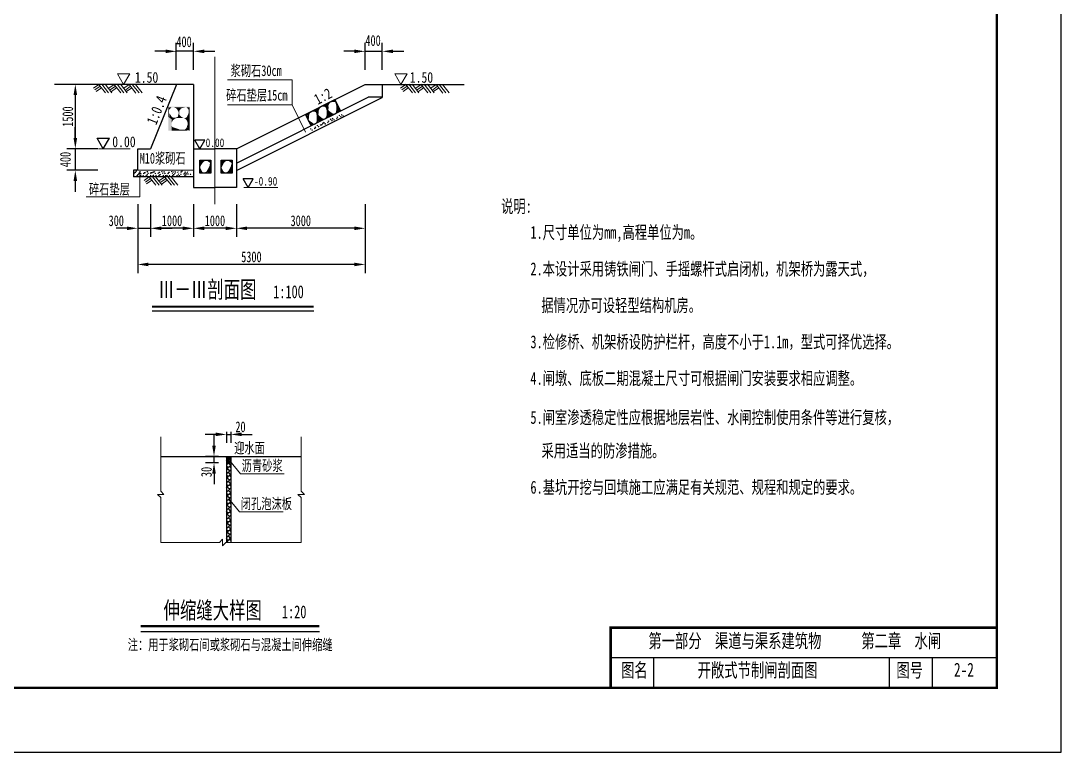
# Model space of a CAD drawing. Header units: millimetres. Extents: x 88 to 508, y 77 to 374.
# Drawn here: x 265.6 to 508.1, y 76.8 to 247.3 of the extents above; entities that cross this region are included whole.
import ezdxf
from ezdxf.enums import TextEntityAlignment as Align
from ezdxf.lldxf.tags import DXFTag

# ---------------------------------------------------------------- set-up
doc = ezdxf.new("R2010")
doc.units = ezdxf.units.MM
doc.header["$LTSCALE"] = 35
doc.header["$PDMODE"] = 2
doc.header["$PDSIZE"] = 5
for name, color, linetype in [('SG001轮廓', 2, 'Continuous'), ('SG002辅助', 7, 'Continuous'), ('SG003地层', 6, 'Continuous'), ('SG004标注', 9, 'Continuous'), ('SG005文字', 4, 'Continuous'), ('SG006填充', 4, 'Continuous')]:
    doc.layers.add(name, color=color, linetype=linetype)
doc.styles.add('GB', font='SIMFANG.TTF', dxfattribs={"width": 0.7})
doc.styles.add('HT', font='SIMFANG.TTF')
doc.styles.add('HZ', font='SIMFANG.TTF', dxfattribs={"width": 0.7})
doc.styles.add('LIU1', font='SIMFANG.TTF', dxfattribs={"width": 0.7})
doc.styles.get("Standard").update_dxf_attribs({"font": 'SIMFANG.TTF'})
doc.styles.add('文字', font='SIMFANG.TTF', dxfattribs={"width": 0.8, "height": 2})
tags = doc.linetypes.add('ACAD_ISO04W100', pattern=[30.5, 24, -3, 0.5, -3]).pattern_tags.tags
tags[10:11] = [DXFTag(74, 4), DXFTag(75, 0), DXFTag(340, '0'), DXFTag(46, 1.0), DXFTag(50, 0.0), DXFTag(44, 0.0), DXFTag(45, 0.0)]
tags[8:9] = [DXFTag(74, 4), DXFTag(75, 0), DXFTag(340, '0'), DXFTag(46, 1.0), DXFTag(50, 0.0), DXFTag(44, 0.0), DXFTag(45, 0.0)]
tags[6:7] = [DXFTag(74, 4), DXFTag(75, 0), DXFTag(340, '0'), DXFTag(46, 1.0), DXFTag(50, 0.0), DXFTag(44, 0.0), DXFTag(45, 0.0)]
tags[4:5] = [DXFTag(74, 4), DXFTag(75, 0), DXFTag(340, '0'), DXFTag(46, 1.0), DXFTag(50, 0.0), DXFTag(44, 0.0), DXFTag(45, 0.0)]
doc.dimstyles.new('200', dxfattribs={"dimscale": 0, "dimtxt": 3, "dimasz": 2, "dimexe": 2, "dimexo": 0, "dimgap": 1, "dimtad": 1, "dimdec": 0, "dimlfac": 200, "dimdsep": 46, "dimtxsty": 'GB', "dimblk1": 'ARCHTICK', "dimblk2": 'ARCHTICK', "dimsah": 1, "dimcen": 2.5, "dimdle": 1.5, "dimclrd": 3, "dimclre": 3, "dimclrt": 7, "dimadec": 0, "dimazin": 0, "dimtfac": 1, "dimtdec": 4, "dimtmove": 1, "dimatfit": 3, "dimldrblk": 'ARCHTICK', "dimfxl": 1, "dimtolj": 1, "dimtzin": 0, "dimarcsym": 0})

# ---------------------------------------------------------------- blocks, each defined once
blk = doc.blocks.new('*D31')
at = {"layer": 'Defpoints', "color": 0, "transparency": 16777216}
for p in [(315.89, 204.57), (345.89, 204.57), (315.89, 198.93)]:
    blk.add_point(p, dxfattribs=at)
at = {"layer": 'SG002辅助', "color": 9, "lineweight": -2, "transparency": 16777216}
for p, q in [((315.89, 204.57), (315.89, 196.93)), ((345.89, 204.57), (345.89, 196.93)), ((343.39, 198.93), (318.39, 198.93))]:
    blk.add_line(p, q, dxfattribs=at)
at = {"layer": 'SG002辅助', "color": 9, "transparency": 16777216}
for points in [[(318.39, 199.34), (318.39, 198.51), (315.89, 198.93)], [(343.39, 199.34), (343.39, 198.51), (345.89, 198.93)]]:
    blk.add_solid(points, dxfattribs=at)
at = {"layer": 'SG002辅助', "color": 3, "lineweight": 13, "transparency": 16777216, "insert": (330.89, 200.68), "char_height": 2.5, "attachment_point": 5, "style": 'GB'}
blk.add_mtext('\\A1;3000', dxfattribs=at)
blk = doc.blocks.new('_ARCHTICK')
at = {"color": 0, "linetype": 'ByBlock', "const_width": 0.15}
blk.add_lwpolyline([(-0.5, -0.5), (0.5, 0.5)], dxfattribs=at)
blk = doc.blocks.new('*D32')
at = {"layer": 'Defpoints', "color": 0, "transparency": 16777216}
for p in [(292.89, 204.57), (345.89, 204.57), (292.89, 190.51)]:
    blk.add_point(p, dxfattribs=at)
at = {"layer": 'SG002辅助', "color": 9, "lineweight": -2, "transparency": 16777216}
for p, q in [((292.89, 204.57), (292.89, 188.51)), ((345.89, 204.57), (345.89, 188.51)), ((343.39, 190.51), (295.39, 190.51))]:
    blk.add_line(p, q, dxfattribs=at)
at = {"layer": 'SG002辅助', "color": 9, "transparency": 16777216}
for points in [[(295.39, 190.92), (295.39, 190.09), (292.89, 190.51)], [(343.39, 190.92), (343.39, 190.09), (345.89, 190.51)]]:
    blk.add_solid(points, dxfattribs=at)
at = {"layer": 'SG002辅助', "color": 3, "lineweight": 13, "transparency": 16777216, "insert": (319.39, 192.26), "char_height": 2.5, "attachment_point": 5, "style": 'GB'}
blk.add_mtext('\\A1;5300', dxfattribs=at)
blk = doc.blocks.new('*D33')
at = {"layer": 'Defpoints', "color": 0, "transparency": 16777216}
for p in [(305.89, 204.57), (315.89, 204.57), (305.89, 198.93)]:
    blk.add_point(p, dxfattribs=at)
at = {"layer": 'SG002辅助', "color": 9, "lineweight": -2, "transparency": 16777216}
for p, q in [((305.89, 204.57), (305.89, 196.93)), ((315.89, 204.57), (315.89, 196.93)), ((313.39, 198.93), (308.39, 198.93))]:
    blk.add_line(p, q, dxfattribs=at)
at = {"layer": 'SG002辅助', "color": 9, "transparency": 16777216}
for points in [[(308.39, 199.34), (308.39, 198.51), (305.89, 198.93)], [(313.39, 199.34), (313.39, 198.51), (315.89, 198.93)]]:
    blk.add_solid(points, dxfattribs=at)
at = {"layer": 'SG002辅助', "color": 3, "lineweight": 13, "transparency": 16777216, "insert": (310.89, 200.68), "char_height": 2.5, "attachment_point": 5, "style": 'GB'}
blk.add_mtext('\\A1;1000', dxfattribs=at)
blk = doc.blocks.new('*D34')
at = {"layer": 'Defpoints', "color": 0, "transparency": 16777216}
for p in [(295.89, 204.57), (305.89, 204.57), (295.89, 198.93)]:
    blk.add_point(p, dxfattribs=at)
at = {"layer": 'SG002辅助', "color": 9, "lineweight": -2, "transparency": 16777216}
for p, q in [((295.89, 204.57), (295.89, 196.93)), ((305.89, 204.57), (305.89, 196.93)), ((303.39, 198.93), (298.39, 198.93))]:
    blk.add_line(p, q, dxfattribs=at)
at = {"layer": 'SG002辅助', "color": 9, "transparency": 16777216}
for points in [[(298.39, 199.34), (298.39, 198.51), (295.89, 198.93)], [(303.39, 199.34), (303.39, 198.51), (305.89, 198.93)]]:
    blk.add_solid(points, dxfattribs=at)
at = {"layer": 'SG002辅助', "color": 3, "lineweight": 13, "transparency": 16777216, "insert": (300.89, 200.68), "char_height": 2.5, "attachment_point": 5, "style": 'GB'}
blk.add_mtext('\\A1;1000', dxfattribs=at)
blk = doc.blocks.new('*D35')
at = {"layer": 'Defpoints', "color": 0, "transparency": 16777216}
for p in [(301.89, 240.17), (301.89, 235.85), (305.89, 235.85)]:
    blk.add_point(p, dxfattribs=at)
at = {"layer": 'SG002辅助', "color": 9, "lineweight": -2, "transparency": 16777216}
for p, q in [((299.39, 240.17), (296.89, 240.17)), ((301.89, 235.85), (301.89, 242.17)), ((305.89, 240.17), (301.89, 240.17)), ((305.89, 235.85), (305.89, 242.17)), ((308.39, 240.17), (310.89, 240.17))]:
    blk.add_line(p, q, dxfattribs=at)
at = {"layer": 'SG002辅助', "color": 9, "transparency": 16777216}
for points in [[(299.39, 240.58), (299.39, 239.75), (301.89, 240.17)], [(308.39, 240.58), (308.39, 239.75), (305.89, 240.17)]]:
    blk.add_solid(points, dxfattribs=at)
at = {"layer": 'SG002辅助', "color": 3, "lineweight": 13, "transparency": 16777216, "insert": (303.69, 242.38), "char_height": 2.5, "attachment_point": 5, "style": 'GB'}
blk.add_mtext('\\A1;400', dxfattribs=at)
blk = doc.blocks.new('*D36')
at = {"layer": 'Defpoints', "color": 0, "transparency": 16777216}
for p in [(283.59, 232.46), (278.35, 217.46), (283.59, 217.46)]:
    blk.add_point(p, dxfattribs=at)
at = {"layer": 'SG002辅助', "color": 9, "lineweight": -2, "transparency": 16777216}
for p, q in [((283.59, 232.46), (276.35, 232.46)), ((278.35, 229.96), (278.35, 219.96)), ((283.59, 217.46), (276.35, 217.46))]:
    blk.add_line(p, q, dxfattribs=at)
at = {"layer": 'SG002辅助', "color": 9, "transparency": 16777216}
for points in [[(277.94, 229.96), (278.77, 229.96), (278.35, 232.46)], [(277.94, 219.96), (278.77, 219.96), (278.35, 217.46)]]:
    blk.add_solid(points, dxfattribs=at)
at = {"layer": 'SG002辅助', "color": 3, "lineweight": 13, "transparency": 16777216, "insert": (276.6, 224.96), "char_height": 2.5, "attachment_point": 5, "rotation": 90, "style": 'GB'}
blk.add_mtext('\\A1;1500', dxfattribs=at)
blk = doc.blocks.new('*D37')
at = {"layer": 'Defpoints', "color": 0, "transparency": 16777216}
for p in [(283.59, 217.46), (278.35, 212.46), (283.59, 212.46)]:
    blk.add_point(p, dxfattribs=at)
at = {"layer": 'SG002辅助', "color": 9, "lineweight": -2, "transparency": 16777216}
for p, q in [((278.35, 219.96), (278.35, 222.46)), ((283.59, 217.46), (276.35, 217.46)), ((278.35, 217.46), (278.35, 212.46)), ((283.59, 212.46), (276.35, 212.46)), ((278.35, 209.96), (278.35, 207.46))]:
    blk.add_line(p, q, dxfattribs=at)
at = {"layer": 'SG002辅助', "color": 9, "transparency": 16777216}
for points in [[(277.94, 219.96), (278.77, 219.96), (278.35, 217.46)], [(277.94, 209.96), (278.77, 209.96), (278.35, 212.46)]]:
    blk.add_solid(points, dxfattribs=at)
at = {"layer": 'SG002辅助', "color": 3, "lineweight": 13, "transparency": 16777216, "insert": (276.04, 214.96), "char_height": 2.5, "attachment_point": 5, "rotation": 90, "style": 'GB'}
blk.add_mtext('\\A1;400', dxfattribs=at)
blk = doc.blocks.new('st')
at = {"color": 12}
for points in [[(-0.03, -1.78), (-0.03, -0.85), (-0.05, 0.01), (-0.03, 0.01)], [(-0.03, -1.78), (-0.03, -0.85), (-0.05, 0.01), (-0.03, 0.01)], [(-0.03, -1.78), (-0.03, -0.85), (-0.05, 0.01), (-0.03, 0.01)], [(-0.05, -2.82), (2.39, -2.85), (0, 0), (2.59, 0)], [(2.41, -2.86), (5.76, -1.81), (2.6, 0), (5.81, 0.01)], [(5.76, -1.81), (14.11, -1.88), (5.81, 0.01), (14.17, 0.01)], [(14.12, -1.89), (16.28, -0.9), (14.17, 0), (16.23, 0)], [(16.23, -0.89), (16.23, 0), (19.23, -0.89), (19.23, 0)], [(19.25, -0.91), (20.39, -1.7), (19.25, 0), (20.39, -0.01)], [(20.39, 0), (21.53, 0), (20.39, -1.71), (21.55, -2.84)], [(21.47, -20.04), (21.62, -0.01), (22.19, -19.99), (22.19, 0.01)], [(0.61, -4.72), (2.41, -2.84), (-0.06, -4.71), (-0.06, -2.82)], [(-0.06, -2.88), (-0.06, -2.88), (0, -4.7)], [(-0.05, -8.68), (0.61, -8.68), (-0.05, -4.72), (0.61, -4.72)], [(0.61, -8.68), (-0.05, -8.68), (3.17, -16), (-0.05, -16.8)], [(3.17, -16), (0.61, -8.68), (-0.05, -16.8), (-0.05, -8.68)], [(3.17, -16), (0.61, -8.68), (-0.05, -16.8), (-0.05, -8.68)], [(0, -4.7), (0, -4.7), (0.61, -4.7)], [(9.36, -2.75), (7.19, -1.83), (12.48, -2.63), (14.09, -1.88)], [(11.71, -3.71), (12.48, -2.63), (10.96, -4.02), (9.36, -2.75)], [(11.67, -5.7), (11.71, -3.71), (11.67, -5.7), (10.96, -4.02)], [(11.68, -9.68), (11.68, -5.79), (14.48, -9.72), (12.81, -7.88)], [(17.33, -10.39), (20.55, -8.01), (19.71, -11.64), (20.55, -8.05)], [(19.69, -11.67), (20.74, -12.63), (21.53, -4.13), (21.53, -14.73)], [(-0.05, -16.8), (-0.05, -19.99), (12.77, -16.8), (12.77, -19.99)], [(-0.05, -19.99), (12.77, -19.99), (7.4, -16.8), (12.77, -16.8)], [(0.05, -16.78), (3.14, -16.03), (0.05, -16.78), (3.17, -16.78)], [(3.17, -16.8), (4.42, -16.8), (3.17, -16)], [(9.45, -15.65), (7.4, -16.8), (12.77, -19.99), (12.77, -16.8)], [(9.45, -15.65), (7.4, -16.8), (12.77, -19.99), (12.77, -16.8)], [(9.45, -15.65), (7.4, -16.8), (12.77, -19.99), (12.77, -16.8)], [(11.78, -13.79), (10.97, -13.79), (11.78, -15.42), (9.45, -15.65)], [(10.34, -16.74), (9.55, -15.7), (12.81, -16.74), (11.76, -15.45)], [(10.97, -13.79), (11.78, -13.79), (11.66, -11.82), (12.59, -11.12)], [(11.64, -10.35), (11.64, -9.72), (17.03, -10.35), (14.48, -9.72)], [(11.66, -10.4), (11.66, -11.82), (15.44, -10.4), (12.59, -11.12)], [(12.84, -19.08), (12.84, -16.87), (16.43, -19.08)], [(12.84, -19.13), (21.47, -19.13), (19.31, -19.13), (20.86, -18.03)], [(12.84, -19.96), (21.58, -19.96), (12.84, -19.13), (21.47, -19.13)], [(17.24, -10.4), (17.24, -9.72), (14.44, -9.7), (14.46, -9.72)], [(17.24, -10.4), (17.24, -9.72), (14.44, -9.7), (14.46, -9.72)], [(18.18, -9.72), (17.24, -9.72), (17.26, -10.42), (17.24, -10.42)], [(17.31, -10.42), (17.6, -10.42), (19.69, -11.67), (19.34, -11.35)], [(19.31, -19.13), (20.86, -18.03), (21.47, -17.09), (21.58, -19.02)]]:
    blk.add_solid(points, dxfattribs=at)
blk = doc.blocks.new('*D43')
at = {"layer": 'Defpoints', "color": 0, "transparency": 16777216}
for p in [(292.89, 204.57), (295.89, 204.57), (295.89, 198.93)]:
    blk.add_point(p, dxfattribs=at)
at = {"layer": 'SG002辅助', "color": 9, "lineweight": -2, "transparency": 16777216}
for p, q in [((292.89, 204.57), (292.89, 196.93)), ((295.89, 204.57), (295.89, 196.93)), ((290.39, 198.93), (287.89, 198.93)), ((292.89, 198.93), (295.89, 198.93)), ((298.39, 198.93), (300.89, 198.93))]:
    blk.add_line(p, q, dxfattribs=at)
at = {"layer": 'SG002辅助', "color": 9, "transparency": 16777216}
for points in [[(290.39, 199.34), (290.39, 198.51), (292.89, 198.93)], [(298.39, 199.34), (298.39, 198.51), (295.89, 198.93)]]:
    blk.add_solid(points, dxfattribs=at)
at = {"layer": 'SG002辅助', "color": 3, "lineweight": 13, "transparency": 16777216, "insert": (287.89, 200.68), "char_height": 2.5, "attachment_point": 5, "style": 'GB'}
blk.add_mtext('\\A1;300', dxfattribs=at)
blk = doc.blocks.new('st1')
at = {"color": 12}
for points in [[(5, -20), (3.2, -18.3), (0.1, -12.2), (-0.1, -10.8), (0.8, -8.1), (1.9, -6.8), (3.5, -3.4), (6.1, -1.1), (8.2, -0.1), (11.2, -0.1), (13.5, -0.7), (16, -2.4), (16.9, -4.2), (15.5, -10.4), (13.2, -14.8), (10.9, -18.5), (8.7, -19.8), (7.6, -20)], [(0, -20), (0, 0), (17, 0), (17, -20)]]:
    blk.add_lwpolyline(points, close=True, dxfattribs=at)
for points in [[(0, -1), (6.2, -1), (0, 0), (8.3, 0)], [(0, 0), (8.3, 0), (11.3, 0), (13.4, 0)], [(11.3, 0), (13.4, 0), (11.3, 0), (13.4, -0.6)], [(13.6, 0), (16.4, 0), (14.3, -0.7)], [(16.9, -0.1), (16.9, -0.1), (13.7, 0)], [(13.7, 0), (13.7, 0), (14, -0.4)], [(1.8, -6.8), (3.5, -3.3), (-0.1, -6.8), (0, -3.2)], [(-0.1, -8.2), (-0.1, -8.2), (-0.1, -6.9), (1.7, -6.9)], [(-0.1, -6.9), (1.7, -6.9), (0.9, -8.1)], [(0, -10.5), (0.8, -8.2), (-0.1, -8.2)], [(3.5, -3.2), (6.1, -1.1), (0, -1.1)], [(0, -1.1), (0, -1.1), (0.1, -3.2)], [(3.5, -3.3), (0, -1.1), (0, -3.2)], [(3.2, -18.4), (0, -12), (0, -18.4)], [(0.1, -8.2), (0.1, -8.2), (0.3, -7.8), (0.7, -8.1)], [(0.9, -8.1), (0.9, -8.1), (0.1, -8.2)], [(0.3, -7.8), (0.7, -8.1), (0.7, -7.9), (0.6, -7.8)], [(15.5, -10.2), (10.9, -18.5), (17, -10.1), (17, -18.6)], [(13.4, -0.6), (13.7, -0.7), (13.4, -0.1), (13.7, -0.1)], [(13.4, -0.1), (13.7, -0.1), (13.7, -0.8), (16, -2.3)], [(13.7, -0.8), (16, -2.3), (16.9, -0.1)], [(14.3, -0.7), (14.3, -0.7), (15.1, -0.5), (16.8, -0.2)], [(15.1, -0.5), (16.8, -0.2), (16.2, -0.1)], [(16.9, -4.3), (15.6, -10.1), (16.9, -4.3), (16.9, -10.1)], [(16.1, -2.3), (17, -0.1), (16, -2.4), (17, -4.2)], [(0, -18.4), (3.3, -18.4), (0, -20), (5.1, -20)], [(7.9, -20), (17, -20), (8.5, -19.8), (17, -19.7)], [(8.7, -19.8), (17, -19.8), (8.6, -19.8), (16.9, -19.8)], [(10.9, -18.6), (16.9, -18.6), (8.7, -19.8), (17, -19.8)]]:
    blk.add_solid(points, dxfattribs=at)
blk = doc.blocks.new('*D57')
at = {"layer": 'Defpoints', "color": 0, "transparency": 16777216}
for p in [(349.89, 240.17), (345.89, 235.85), (349.89, 235.85)]:
    blk.add_point(p, dxfattribs=at)
at = {"layer": 'SG002辅助', "color": 9, "lineweight": -2, "transparency": 16777216}
for p, q in [((343.39, 240.17), (340.89, 240.17)), ((345.89, 235.85), (345.89, 242.17)), ((345.89, 240.17), (349.89, 240.17)), ((349.89, 235.85), (349.89, 242.17)), ((352.39, 240.17), (354.89, 240.17))]:
    blk.add_line(p, q, dxfattribs=at)
at = {"layer": 'SG002辅助', "color": 9, "transparency": 16777216}
for points in [[(343.39, 240.58), (343.39, 239.75), (345.89, 240.17)], [(352.39, 240.58), (352.39, 239.75), (349.89, 240.17)]]:
    blk.add_solid(points, dxfattribs=at)
at = {"layer": 'SG002辅助', "color": 3, "lineweight": 13, "transparency": 16777216, "insert": (347.74, 242.67), "char_height": 2.5, "attachment_point": 5, "style": 'GB'}
blk.add_mtext('\\A1;400', dxfattribs=at)
blk = doc.blocks.new('*D55')
at = {"layer": 'Defpoints', "color": 0, "transparency": 16777216}
for p in [(310.67, 145.78), (311.69, 145.78), (311.69, 144.28)]:
    blk.add_point(p, dxfattribs=at)
at = {"layer": 'SG002辅助', "color": 9, "lineweight": -2, "transparency": 16777216}
for p, q in [((310.67, 148.28), (310.67, 150.78)), ((311.69, 145.78), (308.67, 145.78)), ((310.67, 144.28), (310.67, 145.78)), ((311.69, 144.28), (308.67, 144.28)), ((310.67, 141.78), (310.67, 139.28))]:
    blk.add_line(p, q, dxfattribs=at)
at = {"layer": 'SG002辅助', "color": 9, "transparency": 16777216}
for points in [[(310.26, 148.28), (311.09, 148.28), (310.67, 145.78)], [(310.26, 141.78), (311.09, 141.78), (310.67, 144.28)]]:
    blk.add_solid(points, dxfattribs=at)
at = {"layer": 'SG002辅助', "color": 3, "lineweight": 13, "transparency": 16777216, "insert": (308.92, 142.15), "char_height": 2.5, "attachment_point": 5, "rotation": 90, "style": 'GB'}
blk.add_mtext('\\A1;30', dxfattribs=at)
blk = doc.blocks.new('*D56')
at = {"layer": 'Defpoints', "color": 0, "transparency": 16777216}
for p in [(313.59, 151.52), (314.59, 151.52), (314.59, 150.9)]:
    blk.add_point(p, dxfattribs=at)
at = {"layer": 'SG002辅助', "color": 9, "lineweight": -2, "transparency": 16777216}
for p, q in [((311.09, 150.9), (308.59, 150.9)), ((313.59, 151.52), (313.59, 148.9)), ((313.59, 150.9), (314.59, 150.9)), ((314.59, 151.52), (314.59, 148.9)), ((317.09, 150.9), (319.59, 150.9))]:
    blk.add_line(p, q, dxfattribs=at)
at = {"layer": 'SG002辅助', "color": 9, "transparency": 16777216}
for points in [[(311.09, 151.32), (311.09, 150.49), (313.59, 150.9)], [(317.09, 151.32), (317.09, 150.49), (314.59, 150.9)]]:
    blk.add_solid(points, dxfattribs=at)
at = {"layer": 'SG002辅助', "color": 3, "lineweight": 13, "transparency": 16777216, "insert": (316.84, 152.65), "char_height": 2.5, "attachment_point": 5, "style": 'GB'}
blk.add_mtext('\\A1;20', dxfattribs=at)

msp = doc.modelspace()

# ---------------------------------------------------------------- hatches: boundary and pattern name
at = {"layer": 'SG006填充', "ltscale": 8}
h = msp.add_hatch(dxfattribs=at)
h.set_pattern_fill('沥青混凝土', color=256, scale=0.5, angle=45, style=0)
h.set_pattern_definition([(45, (-56.89956, 1487.1552), (-0.35355339, 0.35355339), [0, -0.5]), (45, (-56.97027, 1486.9961), (-0.35355339, 0.35355339), [0, -0.5]), (45, (-56.7935, 1486.9784), (-0.35355339, 0.35355339), [0, -0.5]), (45, (-56.66975, 1486.89003), (-0.35355339, 0.35355339), [0, -0.5]), (45, (-56.7228, 1486.7663), (-0.35355339, 0.35355339), [0, -0.5]), (288.435, (-56.87579, 1486.9341), (-0.353553868, 0.35355292), [0.17689, -0.941145]), (45, (-57.1559, 1486.8812), (-0.35355339, 0.35355339), [0, -0.5]), (45, (-57.01447, 1486.84583), (-0.35355339, 0.35355339), [0, -0.5]), (45, (-56.81117, 1486.69557), (-0.35355339, 0.35355339), [0, -0.5]), (45, (-56.94376, 1486.6514), (-0.35355339, 0.35355339), [0, -0.5]), (315, (-57.26195, 1486.89886), (0.35355339, 0.35355339), [0.5, 0]), (45, (-56.9084, 1486.5453), (-0.35355339, 0.35355339), [0.5, 0]), (59.0362, (-56.97647, 1486.76628), (-0.353553948, -0.35355324), [0.1957015, -1.86585]), (0, (-56.97647, 1486.76628), (-0.3535535, 0.3535535), [0.156625, -0.55048])])
h.paths.add_polyline_path([(314.5932, 145.7814), (313.5932, 145.7814), (313.5932, 144.2814), (314.5932, 144.2814)])
h = msp.add_hatch(dxfattribs=at)
h.set_pattern_fill('SHINGLES', color=256, scale=1.5, angle=45, style=0, pattern_type=2)
h.set_pattern_definition([(45, (-45.1706, 1558.4448), (-1.0606602, 1.0606602), [0.45, -0.3, 0.45, -0.3]), (45, (-45.4358, 1559.2403), (-1.0606602, 1.0606602), [0.45, -0.3, 0.45, -0.3]), (135, (-45.3828, 1558.4448), (-1.0606602, -1.0606602), [0.6, -0.9]), (135, (-45.648, 1559.2403), (-1.0606602, -1.0606602), [0.6, -0.9]), (135, (-44.8524, 1558.9751), (-1.0606602, -1.0606602), [0.6, -0.9]), (135, (-45.1176, 1559.7706), (-1.0606602, -1.0606602), [0.6, -0.9]), (270, (-45.3828, 1558.4448), (1.0606602, -1.0606602), [0.212132, -1.9091883]), (270, (-44.8524, 1558.9751), (1.0606602, -1.0606602), [0.212132, -1.9091883]), (270, (-45.6479, 1559.2403), (1.0606602, -1.0606602), [0.212132, -1.9091883]), (270, (-45.1176, 1559.7706), (1.0606602, -1.0606602), [0.212132, -1.9091883]), (180, (-45.1706, 1558.4448), (-1.0606602, -1.0606602), [0.212132, -1.9091883]), (180, (-45.4358, 1559.2403), (-1.0606602, -1.0606602), [0.212132, -1.9091883]), (180, (-44.6403, 1558.9751), (-1.0606602, -1.0606602), [0.212132, -1.9091883]), (180, (-44.9055, 1559.7706), (-1.0606602, -1.0606602), [0.212132, -1.9091883])])
h.paths.add_polyline_path([(314.5932, 145.7814), (313.5932, 145.7814), (313.5932, 125.711), (314.5932, 125.711)])

# ---------------------------------------------------------------- linework, layer by layer
at = {"layer": 'SG001轮廓', "color": 2}
for p, q in [((301.8938, 232.4596), (295.8938, 217.4596)), ((305.8938, 232.4596), (301.8938, 232.4596)), ((305.8938, 232.4596), (305.8938, 208.4596)), ((315.8938, 217.4596), (345.8938, 232.4596)), ((345.8938, 232.4596), (349.8938, 232.4596)), ((349.8938, 232.4596), (349.8938, 229.4596)), ((315.8938, 214.1055), (346.602, 229.4596)), ((315.8938, 212.4284), (349.8938, 229.4284)), ((349.8938, 229.4596), (346.602, 229.4596)), ((292.8938, 212.4596), (292.8938, 217.4596)), ((292.8938, 217.4596), (295.8938, 217.4596)), ((305.8938, 217.4596), (310.8938, 217.4596)), ((305.8938, 217.4596), (310.8938, 217.4596)), ((315.8938, 217.4596), (310.8938, 217.4596)), ((315.8938, 217.4596), (315.8938, 208.4596)), ((292.8938, 212.4596), (291.8938, 212.4596)), ((291.8938, 212.4596), (291.8938, 210.9596)), ((305.8938, 210.9596), (291.8938, 210.9596)), ((305.8938, 208.4596), (310.8938, 208.4596)), ((315.8938, 208.4596), (310.8938, 208.4596)), ((298.2401, 145.7814), (330.9744, 145.7814)), ((313.5932, 145.7814), (313.5932, 125.711)), ((314.5932, 145.7814), (314.5932, 125.711)), ((313.5932, 144.2814), (314.5932, 144.2814))]:
    msp.add_line(p, q, dxfattribs=at)
at = {"layer": 'SG001轮廓'}
msp.add_line((349.8938, 229.4596), (349.8938, 229.4284), dxfattribs=at)
at = {"layer": 'SG001轮廓', "color": 2, "lineweight": 0}
for p, q in [((305.8938, 217.4596), (305.8938, 210.9596)), ((292.8938, 212.4596), (305.8938, 212.4596)), ((305.8938, 210.9596), (305.8938, 208.4596)), ((315.8938, 210.9596), (315.8938, 208.4596))]:
    msp.add_line(p, q, dxfattribs=at)
at = {"layer": 'SG001轮廓', "color": 7, "lineweight": -3}
msp.add_line((296.2362, 179.6646), (333.9087, 179.6646), dxfattribs=at)
at = {"layer": 'SG001轮廓', "color": 7, "ltscale": 8}
for p, q in [((403.1107, 105.8442), (403.1107, 91.8442)), ((493.1107, 98.8442), (403.1107, 98.8442)), ((413.1107, 98.8442), (413.1107, 91.8442)), ((468.1107, 91.8442), (468.1107, 98.8442)), ((478.1107, 91.8442), (478.1107, 98.8442))]:
    msp.add_line(p, q, dxfattribs=at)
at = {"layer": 'SG001轮廓', "color": 7}
msp.add_lwpolyline([(88.1107, 76.8442), (508.1107, 76.8442), (508.1107, 373.8442), (88.1107, 373.8442)], close=True, dxfattribs=at)
at = {"layer": 'SG001轮廓', "color": 7, "const_width": 0.6}
msp.add_lwpolyline([(108.1107, 91.8442), (493.1107, 91.8442), (493.1107, 358.8442), (108.1107, 358.8442)], close=True, dxfattribs=at)
at = {"layer": 'SG001轮廓', "color": 7, "lineweight": -3, "const_width": 0.5}
for points in [[(296.2362, 180.6646), (333.9087, 180.6646)], [(293.5819, 106.2042), (335.2356, 106.2042)]]:
    msp.add_lwpolyline(points, dxfattribs=at)
at = {"layer": 'SG001轮廓', "color": 7, "lineweight": -3}
msp.add_lwpolyline([(293.5819, 104.9467), (335.2356, 104.9467)], dxfattribs=at)
at = {"layer": 'SG001轮廓', "color": 7, "ltscale": 8, "const_width": 0.6}
msp.add_lwpolyline([(493.1107, 105.8442), (403.1107, 105.8442), (403.1107, 91.8442)], dxfattribs=at)
at = {"layer": 'SG002辅助', "color": 7, "linetype": 'ACAD_ISO04W100', "lineweight": 13, "ltscale": 0.01}
msp.add_line((310.8938, 204.5497), (310.8938, 238.8698), dxfattribs=at)
at = {"layer": 'SG002辅助', "color": 4, "lineweight": 13}
for p, q in [((328.923, 233.5169), (313.7789, 233.5169)), ((328.923, 233.5169), (328.923, 227.7181)), ((328.923, 227.7181), (313.7789, 227.7181)), ((328.923, 227.7181), (332.0038, 221.3169)), ((283.7252, 217.4596), (291.1635, 217.4596)), ((293.3557, 212.2705), (293.3557, 206.2396)), ((280.8455, 206.2396), (293.3557, 206.2396)), ((317.6263, 208.4596), (325.5819, 208.4596))]:
    msp.add_line(p, q, dxfattribs=at)
at = {"layer": 'SG002辅助', "lineweight": 13}
for p, q in [((314.33, 144.7248), (316.843, 141.7457)), ((327.0138, 141.7457), (316.843, 141.7457)), ((314.1096, 135.8594), (316.6226, 132.8803)), ((326.7934, 132.8803), (316.6226, 132.8803))]:
    msp.add_line(p, q, dxfattribs=at)
at = {"layer": 'SG002辅助', "color": 9, "lineweight": 13, "ltscale": 8}
msp.add_lwpolyline([(330.9744, 150.3565), (330.9744, 148.8565), (330.9744, 137.6704), (331.7244, 136.9204), (330.2244, 136.9204), (330.9744, 136.1704), (330.9744, 135.6675), (330.9744, 125.711), (324.8584, 125.711), (313.4234, 125.711), (312.6734, 124.961), (312.6734, 126.461), (311.9234, 125.711), (306.7398, 125.711), (298.2401, 125.711), (298.2401, 135.6675), (298.2401, 136.1704), (297.4901, 136.9204), (298.9901, 136.9204), (298.2401, 137.6704), (298.2401, 148.8565), (298.2401, 150.3565)], dxfattribs=at)
at = {"layer": 'SG003地层', "color": 6}
for p, q in [((301.8938, 232.4596), (273.4934, 232.4596)), ((349.8938, 232.4596), (368.9605, 232.4596))]:
    msp.add_line(p, q, dxfattribs=at)
at = {"layer": 'SG003地层', "color": 6, "lineweight": 0}
for p, q in [((283.8059, 232.4596), (282.6029, 231.5843)), ((284.1321, 232.0446), (282.9291, 231.1694)), ((284.415, 231.6849), (283.212, 230.8096)), ((283.7891, 232.4809), (285.3633, 230.4787)), ((284.5447, 232.4809), (286.1021, 230.5)), ((285.2897, 232.4809), (286.8471, 230.5)), ((287.3741, 232.4596), (286.1711, 231.5843)), ((287.7004, 232.0446), (286.4974, 231.1694)), ((287.9833, 231.6849), (286.7803, 230.8096)), ((287.3574, 232.4809), (288.9316, 230.4787)), ((288.1129, 232.4809), (289.6704, 230.5)), ((288.8579, 232.4809), (290.4154, 230.5)), ((290.8967, 232.4383), (289.6936, 231.563)), ((291.2229, 232.0233), (290.0199, 231.1481)), ((291.5058, 231.6636), (290.3028, 230.7883)), ((290.8967, 232.4383), (292.4541, 230.4575)), ((291.6355, 232.4596), (293.1929, 230.4787)), ((292.3804, 232.4596), (293.9379, 230.4787)), ((355.3473, 232.4596), (354.1443, 231.5843)), ((355.6735, 232.0446), (354.4705, 231.1694)), ((355.9564, 231.6849), (354.7534, 230.8096)), ((355.3305, 232.4809), (356.9047, 230.4787)), ((356.0861, 232.4809), (357.6435, 230.5)), ((356.8311, 232.4809), (358.3885, 230.5)), ((358.9155, 232.4596), (357.7125, 231.5843)), ((359.2418, 232.0446), (358.0388, 231.1694)), ((359.5247, 231.6849), (358.3217, 230.8096)), ((358.8988, 232.4809), (360.473, 230.4787)), ((359.6543, 232.4809), (361.2118, 230.5)), ((360.3993, 232.4809), (361.9568, 230.5)), ((362.4381, 232.4383), (361.235, 231.563)), ((362.7643, 232.0233), (361.5613, 231.1481)), ((363.0472, 231.6636), (361.8442, 230.7883)), ((362.4381, 232.4383), (363.9955, 230.4575)), ((363.1769, 232.4596), (364.7343, 230.4787)), ((363.9218, 232.4596), (365.4793, 230.4787)), ((295.5446, 210.9596), (297.1188, 208.9575)), ((295.5446, 210.9596), (297.1188, 208.9575)), ((296.3002, 210.9596), (297.8576, 208.9787)), ((296.3002, 210.9596), (297.8576, 208.9787)), ((297.0452, 210.9596), (298.6026, 208.9787)), ((297.0452, 210.9596), (298.6026, 208.9787)), ((299.1557, 210.9596), (300.7299, 208.9575)), ((299.1557, 210.9596), (300.7299, 208.9575)), ((299.9112, 210.9596), (301.4687, 208.9787)), ((299.9112, 210.9596), (301.4687, 208.9787)), ((300.6562, 210.9596), (302.2137, 208.9787)), ((300.6562, 210.9596), (302.2137, 208.9787)), ((295.5614, 210.9383), (294.3584, 210.063)), ((295.8876, 210.5233), (294.6846, 209.6481)), ((296.1705, 210.1636), (294.9675, 209.2883)), ((299.1724, 210.9383), (297.9694, 210.063)), ((299.4987, 210.5233), (298.2957, 209.6481)), ((299.7816, 210.1636), (298.5786, 209.2883))]:
    msp.add_line(p, q, dxfattribs=at)
at = {"layer": 'SG004标注', "color": 4, "lineweight": 0}
for p, q in [((289.6011, 232.4596), (288.1579, 234.9594)), ((291.0444, 234.9594), (288.1579, 234.9594)), ((289.6011, 232.4596), (291.0444, 234.9594)), ((352.7902, 234.9594), (355.6767, 234.9594)), ((354.2335, 232.4596), (352.7902, 234.9594)), ((354.2335, 232.4596), (355.6767, 234.9594))]:
    msp.add_line(p, q, dxfattribs=at)
at = {"layer": 'SG004标注', "color": 4}
for p, q in [((284.8693, 217.4596), (283.426, 219.9594)), ((283.426, 219.9594), (286.3126, 219.9594)), ((284.8693, 217.4596), (286.3126, 219.9594)), ((307.3649, 217.4596), (306.2103, 219.4595)), ((308.5195, 219.4595), (306.2103, 219.4595)), ((307.3649, 217.4596), (308.5195, 219.4595)), ((318.6269, 208.4596), (317.4723, 210.4595)), ((319.7816, 210.4595), (317.4723, 210.4595)), ((318.6269, 208.4596), (319.7816, 210.4595))]:
    msp.add_line(p, q, dxfattribs=at)
at = {"layer": 'SG006填充', "color": 4, "lineweight": 0}
for p, q in [((335.4499, 222.9566), (335.6246, 223.0845)), ((335.6665, 222.8813), (335.6246, 223.0845)), ((335.6939, 223.1038), (335.8686, 223.2318)), ((335.6947, 223.0992), (335.9111, 223.0256)), ((335.9105, 223.0286), (335.8686, 223.2318)), ((335.9451, 223.3681), (336.0938, 223.4906)), ((335.9451, 223.3681), (336.0945, 223.3183)), ((336.0945, 223.3183), (336.0938, 223.4906)), ((336.1891, 223.5154), (336.3378, 223.6379)), ((336.1891, 223.5154), (336.3385, 223.4655)), ((336.3385, 223.4655), (336.3378, 223.6379)), ((336.5073, 223.2312), (336.6471, 223.3486)), ((336.5073, 223.2312), (336.6546, 223.1918)), ((336.6546, 223.1918), (336.6471, 223.3486)), ((337.1104, 223.6087), (337.2201, 223.5029)), ((337.1108, 223.6099), (337.2978, 223.6464)), ((337.2207, 223.5034), (337.298, 223.6457)), ((337.2223, 223.8717), (337.397, 223.9997)), ((337.2231, 223.8671), (337.4395, 223.7935)), ((337.4389, 223.7965), (337.397, 223.9997)), ((337.7175, 224.2833), (337.8662, 224.4058)), ((337.7175, 224.2833), (337.8669, 224.2334)), ((337.8669, 224.2334), (337.8662, 224.4058)), ((338.0357, 223.9991), (338.1755, 224.1165)), ((338.0357, 223.9991), (338.183, 223.9597)), ((338.183, 223.9597), (338.1755, 224.1165)), ((338.2039, 224.438), (338.3526, 224.5605)), ((338.2039, 224.438), (338.3534, 224.3882)), ((338.3534, 224.3882), (338.3526, 224.5605)), ((338.5534, 224.1824), (338.6931, 224.2998)), ((338.5534, 224.1824), (338.7006, 224.143)), ((338.7006, 224.143), (338.6931, 224.2998)), ((339.1955, 224.5316), (339.3052, 224.4258)), ((339.1959, 224.5328), (339.3829, 224.5693)), ((339.3058, 224.4263), (339.3831, 224.5686)), ((339.3074, 224.7946), (339.4821, 224.9226)), ((339.3082, 224.79), (339.5246, 224.7164)), ((339.524, 224.7194), (339.4821, 224.9226)), ((339.8026, 225.2062), (339.9513, 225.3287)), ((339.8026, 225.2062), (339.952, 225.1563)), ((339.952, 225.1563), (339.9513, 225.3287)), ((340.1208, 224.922), (340.2605, 225.0394)), ((340.1208, 224.922), (340.2681, 224.8826)), ((340.2681, 224.8826), (340.2605, 225.0394)), ((340.289, 225.3609), (340.4377, 225.4834)), ((340.289, 225.3609), (340.4385, 225.3111)), ((340.4385, 225.3111), (340.4377, 225.4834)), ((340.6385, 225.1053), (340.7782, 225.2227)), ((340.6385, 225.1053), (340.7857, 225.0659)), ((340.7857, 225.0659), (340.7782, 225.2227)), ((333.1216, 222.0994), (333.2703, 222.2219)), ((333.1216, 222.0994), (333.2711, 222.0496)), ((333.2711, 222.0496), (333.2703, 222.2219)), ((333.4399, 221.8152), (333.5796, 221.9326)), ((333.4399, 221.8152), (333.5871, 221.7759)), ((333.5871, 221.7759), (333.5796, 221.9326)), ((334.0429, 222.1928), (334.1526, 222.087)), ((334.0434, 222.1939), (334.2303, 222.2304)), ((334.1533, 222.0875), (334.2306, 222.2298)), ((334.1548, 222.4558), (334.3295, 222.5837)), ((334.1556, 222.4511), (334.3721, 222.3775)), ((334.3714, 222.3805), (334.3295, 222.5837)), ((334.65, 222.8673), (334.7987, 222.9898)), ((334.65, 222.8673), (334.7995, 222.8175)), ((334.7995, 222.8175), (334.7987, 222.9898)), ((334.9683, 222.5831), (335.108, 222.7005)), ((334.9683, 222.5831), (335.1155, 222.5438)), ((335.1155, 222.5438), (335.108, 222.7005)), ((335.4507, 222.9519), (335.6671, 222.8783)), ((292.0279, 211.8029), (292.085, 211.6616)), ((292.0288, 211.8038), (292.2144, 211.7609)), ((292.0858, 211.6618), (292.2144, 211.7602)), ((292.2361, 211.9929), (292.4038, 211.8375)), ((292.2373, 211.9975), (292.4489, 212.0432)), ((292.4044, 211.8405), (292.4489, 212.0432)), ((292.4639, 212.288), (292.6393, 212.3383)), ((292.4639, 212.288), (292.5824, 212.1921)), ((292.5824, 212.1921), (292.6393, 212.3383)), ((292.6515, 211.2548), (292.7086, 211.1135)), ((292.6524, 211.2557), (292.838, 211.2128)), ((292.7094, 211.1137), (292.838, 211.2122)), ((292.8597, 211.4448), (293.0274, 211.2895)), ((292.8609, 211.4494), (293.0726, 211.4951)), ((293.028, 211.2924), (293.0726, 211.4951)), ((293.0875, 211.7399), (293.263, 211.7902)), ((293.0875, 211.7399), (293.206, 211.644)), ((293.206, 211.644), (293.263, 211.7902)), ((293.3404, 212.0505), (293.5262, 212.1018)), ((293.3404, 212.0505), (293.4566, 211.9441)), ((293.4566, 211.9441), (293.5262, 212.1018)), ((293.5119, 211.2409), (293.6873, 211.2912)), ((293.5119, 211.2409), (293.6303, 211.145)), ((293.5153, 211.6613), (293.6908, 211.7116)), ((293.5153, 211.6613), (293.6338, 211.5654)), ((293.6303, 211.145), (293.6873, 211.2912)), ((293.6338, 211.5654), (293.6908, 211.7116)), ((294.0593, 211.1974), (294.2348, 211.2477)), ((294.0593, 211.1974), (294.1778, 211.1015)), ((294.1778, 211.1015), (294.2348, 211.2477)), ((294.2199, 211.7604), (294.2769, 211.6191)), ((294.2208, 211.7613), (294.4064, 211.7184)), ((294.2778, 211.6193), (294.4063, 211.7178)), ((294.4281, 211.9504), (294.5957, 211.7951)), ((294.4292, 211.955), (294.6409, 212.0007)), ((294.5964, 211.798), (294.6409, 212.0007)), ((294.788, 211.2548), (294.8451, 211.1135)), ((294.7889, 211.2557), (294.9745, 211.2128)), ((294.8459, 211.1137), (294.9744, 211.2122)), ((294.9962, 211.4448), (295.1639, 211.2895)), ((294.9973, 211.4494), (295.209, 211.4951)), ((295.0491, 212.1291), (295.2348, 212.1804)), ((295.0491, 212.1291), (295.1653, 212.0227)), ((295.1645, 211.2924), (295.209, 211.4951)), ((295.1653, 212.0227), (295.2348, 212.1804)), ((295.224, 211.7399), (295.3994, 211.7902)), ((295.224, 211.7399), (295.3424, 211.644)), ((295.3424, 211.644), (295.3994, 211.7902)), ((295.7921, 211.2343), (295.9675, 211.2846)), ((295.7921, 211.2343), (295.9105, 211.1384)), ((295.8148, 211.8802), (295.9825, 211.7248)), ((295.816, 211.8848), (296.0276, 211.9305)), ((295.9105, 211.1384), (295.9675, 211.2846)), ((295.9831, 211.7278), (296.0276, 211.9305)), ((296.0976, 211.9153), (296.2653, 211.7599)), ((296.0988, 211.9199), (296.3105, 211.9656)), ((296.2659, 211.7629), (296.3105, 211.9656)), ((296.3395, 211.1909), (296.5149, 211.2412)), ((296.3395, 211.1909), (296.458, 211.0949)), ((296.4358, 212.0589), (296.6215, 212.1102)), ((296.4358, 212.0589), (296.552, 211.9525)), ((296.458, 211.0949), (296.5149, 211.2412)), ((296.4866, 211.2757), (296.6621, 211.326)), ((296.4866, 211.2757), (296.6051, 211.1798)), ((296.552, 211.9525), (296.6215, 212.1102)), ((296.6051, 211.1798), (296.6621, 211.326)), ((296.7187, 212.094), (296.9044, 212.1453)), ((296.7187, 212.094), (296.8348, 211.9876)), ((296.8348, 211.9876), (296.9044, 212.1453)), ((296.8936, 211.7048), (297.069, 211.7551)), ((296.8936, 211.7048), (297.012, 211.6089)), ((297.012, 211.6089), (297.069, 211.7551)), ((297.0341, 211.2322), (297.2095, 211.2825)), ((297.0341, 211.2322), (297.1525, 211.1363)), ((297.1525, 211.1363), (297.2095, 211.2825)), ((297.5981, 211.8039), (297.6552, 211.6626)), ((297.599, 211.8048), (297.7846, 211.7619)), ((297.656, 211.6628), (297.7845, 211.7613)), ((297.7627, 211.2896), (297.8198, 211.1483)), ((297.7636, 211.2904), (297.9492, 211.2476)), ((297.8063, 211.9939), (297.974, 211.8386)), ((297.8074, 211.9985), (298.0191, 212.0442)), ((297.8206, 211.1485), (297.9492, 211.2469)), ((297.9709, 211.4796), (298.1386, 211.3242)), ((297.9721, 211.4842), (298.1837, 211.5299)), ((297.9746, 211.8416), (298.0191, 212.0442)), ((298.1392, 211.3272), (298.1837, 211.5299)), ((298.4273, 212.1726), (298.613, 212.2239)), ((298.4273, 212.1726), (298.5435, 212.0662)), ((298.5435, 212.0662), (298.613, 212.2239)), ((298.6022, 211.7834), (298.7776, 211.8337)), ((298.6022, 211.7834), (298.7206, 211.6875)), ((298.7206, 211.6875), (298.7776, 211.8337)), ((298.7668, 211.2691), (298.9423, 211.3194)), ((298.7668, 211.2691), (298.8853, 211.1732)), ((298.8853, 211.1732), (298.9423, 211.3194)), ((298.9346, 212.1158), (299.1203, 212.1671)), ((298.9346, 212.1158), (299.0508, 212.0094)), ((299.0508, 212.0094), (299.1203, 212.1671)), ((299.1496, 211.74), (299.325, 211.7903)), ((299.1496, 211.74), (299.2681, 211.6441)), ((299.2681, 211.6441), (299.325, 211.7903)), ((299.3143, 211.2256), (299.4897, 211.2759)), ((299.3143, 211.2256), (299.4327, 211.1297)), ((299.4327, 211.1297), (299.4897, 211.2759)), ((299.6701, 211.2583), (299.8456, 211.3086)), ((299.6701, 211.2583), (299.7886, 211.1624)), ((299.7886, 211.1624), (299.8456, 211.3086)), ((299.8783, 211.7974), (299.9354, 211.656)), ((299.8792, 211.7982), (300.0648, 211.7554)), ((299.9362, 211.6562), (300.0647, 211.7547)), ((300.0865, 211.9874), (300.2542, 211.832)), ((300.0876, 211.9919), (300.2993, 212.0376)), ((300.2176, 211.2148), (300.393, 211.2651)), ((300.2176, 211.2148), (300.336, 211.1189)), ((300.2548, 211.835), (300.2993, 212.0376)), ((300.336, 211.1189), (300.393, 211.2651)), ((300.7075, 212.1661), (300.8932, 212.2174)), ((300.7075, 212.1661), (300.8237, 212.0597)), ((300.8237, 212.0597), (300.8932, 212.2174)), ((300.8824, 211.7769), (301.0578, 211.8272)), ((300.8824, 211.7769), (301.0008, 211.681)), ((300.9462, 211.2722), (301.0033, 211.1309)), ((300.9471, 211.2731), (301.1327, 211.2302)), ((301.0008, 211.681), (301.0578, 211.8272)), ((301.0041, 211.1311), (301.1327, 211.2295)), ((301.1544, 211.4622), (301.3221, 211.3068)), ((301.1556, 211.4668), (301.3672, 211.5125)), ((301.2148, 212.1092), (301.4005, 212.1605)), ((301.2148, 212.1092), (301.331, 212.0028)), ((301.3227, 211.3098), (301.3672, 211.5125)), ((301.331, 212.0028), (301.4005, 212.1605)), ((301.4298, 211.7334), (301.6052, 211.7837)), ((301.4298, 211.7334), (301.5483, 211.6375)), ((301.5483, 211.6375), (301.6052, 211.7837)), ((301.5837, 212.0751), (301.7591, 212.1254)), ((301.5837, 212.0751), (301.7021, 211.9792)), ((301.7021, 211.9792), (301.7591, 212.1254)), ((301.9503, 211.2517), (302.1258, 211.302)), ((301.9503, 211.2517), (302.0688, 211.1558)), ((302.0688, 211.1558), (302.1258, 211.302)), ((302.1311, 212.0316), (302.3066, 212.0819)), ((302.1311, 212.0316), (302.2496, 211.9357)), ((302.2496, 211.9357), (302.3066, 212.0819)), ((302.2796, 211.5711), (302.455, 211.6214)), ((302.2796, 211.5711), (302.398, 211.4752)), ((302.398, 211.4752), (302.455, 211.6214)), ((302.4978, 211.2082), (302.6732, 211.2585)), ((302.4978, 211.2082), (302.6162, 211.1123)), ((302.6162, 211.1123), (302.6732, 211.2585)), ((302.827, 211.5276), (303.0024, 211.5779)), ((302.827, 211.5276), (302.9454, 211.4317)), ((302.8598, 212.089), (302.9169, 211.9477)), ((302.8607, 212.0899), (303.0463, 212.047)), ((302.9177, 211.9479), (303.0462, 212.0464)), ((302.9454, 211.4317), (303.0024, 211.5779)), ((303.068, 212.279), (303.2357, 212.1237)), ((303.0691, 212.2836), (303.2808, 212.3293)), ((303.2363, 212.1266), (303.2808, 212.3293)), ((303.5556, 211.585), (303.6127, 211.4437)), ((303.5565, 211.5859), (303.7421, 211.543)), ((303.6135, 211.4439), (303.7421, 211.5424)), ((303.7638, 211.775), (303.9315, 211.6197)), ((303.765, 211.7796), (303.9767, 211.8253)), ((303.7989, 211.2548), (303.856, 211.1135)), ((303.7998, 211.2557), (303.9854, 211.2128)), ((303.8568, 211.1137), (303.9854, 211.2122)), ((303.8639, 212.0685), (304.0393, 212.1188)), ((303.8639, 212.0685), (303.9823, 211.9726)), ((303.9321, 211.6226), (303.9767, 211.8253)), ((303.9823, 211.9726), (304.0393, 212.1188)), ((304.0071, 211.4448), (304.1748, 211.2895)), ((304.0083, 211.4494), (304.2199, 211.4951)), ((304.1754, 211.2924), (304.2199, 211.4951)), ((304.2349, 211.7399), (304.4103, 211.7902)), ((304.2349, 211.7399), (304.3534, 211.644)), ((304.3534, 211.644), (304.4103, 211.7902)), ((304.4113, 212.0251), (304.5868, 212.0754)), ((304.4113, 212.0251), (304.5298, 211.9291)), ((304.5298, 211.9291), (304.5868, 212.0754)), ((304.5598, 211.5645), (304.7352, 211.6148)), ((304.5598, 211.5645), (304.6782, 211.4686)), ((304.6782, 211.4686), (304.7352, 211.6148)), ((305.1072, 211.5211), (305.2826, 211.5714)), ((305.1072, 211.5211), (305.2256, 211.4251)), ((305.2256, 211.4251), (305.2826, 211.5714))]:
    msp.add_line(p, q, dxfattribs=at)

# ---------------------------------------------------------------- block references
at = {"layer": 'SG006填充', "color": 3, "xscale": 0.1500000000000424, "yscale": 0.1500000000000424, "zscale": 0.1500000000000424, "rotation": 26.76113246242085}
for p in [(336.5268, 227.7676), (331.9731, 225.4713), (334.25, 226.6195)]:
    msp.add_blockref('st1', p, dxfattribs=at)
at = {"layer": 'SG006填充', "color": 4, "xscale": -0.25, "yscale": 0.25, "zscale": 0.25, "rotation": 270}
msp.add_blockref('st', (304.9996, 221.7296), dxfattribs=at)
at = {"layer": 'SG006填充', "color": 4, "xscale": 0.1500000000000909, "yscale": 0.1500000000000909, "zscale": 0.1500000000000909}
for p in [(307.3514, 214.7889), (312.3488, 214.7889)]:
    msp.add_blockref('st1', p, dxfattribs=at)

# ---------------------------------------------------------------- texts
at = {"layer": 'SG001轮廓', "color": 7, "width": 0.7}
msp.add_text('Ⅲ－Ⅲ剖面图', height=4, dxfattribs=at).set_placement((297.6488, 182.677))
at = {"layer": 'SG001轮廓', "color": 7, "style": 'LIU1', "width": 0.7}
msp.add_text('1:100', height=3, dxfattribs=at).set_placement((324.4532, 182.6449))
at = {"layer": 'SG001轮廓', "color": 7, "width": 0.7}
msp.add_text('伸缩缝大样图', height=4, dxfattribs=at).set_placement((310.3646, 110.0019), align=Align.MIDDLE)
at = {"layer": 'SG001轮廓', "color": 7, "style": 'LIU1', "width": 0.7}
msp.add_text('1:20', height=3, dxfattribs=at).set_placement((329.3609, 109.5264), align=Align.MIDDLE)
at = {"layer": 'SG001轮廓', "color": 7, "ltscale": 8, "style": 'HT', "width": 0.7}
msp.add_text('第一部分  渠道与渠系建筑物      第二章  水闸', height=3.25, dxfattribs=at).set_placement((411.9034, 102.7933), align=Align.MIDDLE_LEFT)
at = {"layer": 'SG001轮廓', "color": 7, "lineweight": -3, "style": 'HZ', "width": 0.7}
msp.add_text('注：用于浆砌石间或浆砌石与混凝土间伸缩缝', height=2.5, dxfattribs=at).set_placement((314.4352, 101.9441), align=Align.MIDDLE)
at = {"layer": 'SG001轮廓', "color": 7, "ltscale": 8, "style": 'HT', "width": 0.7}
for s, p in [('图名', (408.6488, 94.3442)), ('开敞式节制闸剖面图', (437.3478, 94.3442)), ('图号', (472.8045, 94.3442)), ('2-2', (485.4458, 94.4496))]:
    msp.add_text(s, height=3.25, dxfattribs=at).set_placement(p, align=Align.CENTER)
at = {"layer": 'SG004标注', "color": 4}
for s, height, style, width, p in [('1.50', 2.5, '文字', 0.8, (292.24, 232.8441)), ('浆砌石30cm', 2.5, 'GB', 0.7, (314.5367, 234.4124)), ('碎石垫层15cm', 2.5, 'GB', 0.7, (313.4892, 228.6998)), ('0.00', 2.5, '文字', 0.8, (286.9633, 217.8441)), ('0.00', 2, '文字', 0.8, (308.7218, 217.8872)), ('M10浆砌石', 2.5, 'GB', 0.7, (293.349, 214.0082)), ('碎石垫层', 2.5, 'GB', 0.7, (281.5226, 206.8126)), ('-0.90', 2, '文字', 0.8, (319.9838, 208.8872))]:
    msp.add_text(s, height=height, dxfattribs=dict(at, style=style, width=width)).set_placement(p)
at = {"layer": 'SG004标注', "color": 4, "lineweight": 0, "style": '文字', "width": 0.8}
msp.add_text('1.50', height=2.5, dxfattribs=at).set_placement((356.2981, 232.8441))
at = {"layer": 'SG004标注', "color": 4, "style": '文字', "width": 0.8}
msp.add_text('1:2', height=2.5, rotation=27.848403, dxfattribs=at).set_placement((336.9856, 227.9315), align=Align.BOTTOM_CENTER)
msp.add_text('1:0.4', height=2.5, rotation=68.2, dxfattribs=at).set_placement((297.8938, 222.5728), align=Align.BOTTOM_LEFT)
at = {"layer": 'SG004标注', "style": 'HZ', "width": 0.7}
for s, p in [('迎水面', (315.3559, 146.5019)), ('沥青砂浆', (317.1308, 142.3815)), ('闭孔泡沫板', (316.9104, 133.5161))]:
    msp.add_text(s, height=2.5, dxfattribs=at).set_placement(p)
at = {"layer": 'SG005文字', "color": 7, "style": 'LIU1', "width": 0.7}
msp.add_text('说明:', height=3, dxfattribs=at).set_placement((377.5814, 202.5522))
for s, p in [('1.尺寸单位为mm,高程单位为m。', (384.4092, 197.991)), ('2.本设计采用铸铁闸门、手摇螺杆式启闭机，机架桥为露天式，', (384.4092, 189.4791)), ('据情况亦可设轻型结构机房。', (386.9559, 180.9776)), ('3.检修桥、机架桥设防护栏杆，高度不小于1.1m，型式可择优选择。', (384.4092, 172.4776)), ('4.闸墩、底板二期混凝土尺寸可根据闸门安装要求相应调整。', (384.4092, 163.9776)), ('5.闸室渗透稳定性应根据地层岩性、水闸控制使用条件等进行复核，', (384.4092, 154.868)), ('采用适当的防渗措施。', (387.0018, 147.0957)), ('6.基坑开挖与回填施工应满足有关规范、规程和规定的要求。', (384.4092, 138.5957))]:
    msp.add_text(s, height=3, dxfattribs=at).set_placement(p, align=Align.MIDDLE_LEFT)

# ---------------------------------------------------------------- dimensions: what is measured, and where the dimension line sits
at = {"layer": 'SG002辅助', "lineweight": 13}
for base, p1, p2, angle, override, picture, middle in [((301.8938, 240.1658), (305.8938, 235.8498), (301.8938, 235.8498), 180, {"dimscale": 1, "dimtxt": 2.5, "dimasz": 2.5, "dimgap": 0.5, "dimlfac": 100, "dimzin": 0, "dimdle": 0, "dimclrd": 9, "dimclre": 9, "dimclrt": 3}, '*D35', (303.692, 240.6259)), ((310.6737, 145.7814), (311.6928, 144.2814), (311.6928, 145.7814), 90, {"dimscale": 1, "dimtxt": 2.5, "dimasz": 2.5, "dimgap": 0.5, "dimlfac": 20, "dimzin": 0, "dimdle": 0, "dimclrd": 9, "dimclre": 9, "dimclrt": 3}, '*D55', (310.6737, 142.1465))]:
    dim = msp.add_linear_dim(base=base, p1=p1, p2=p2, angle=angle, dimstyle='200', override=override, dxfattribs=at)
    dim.commit()
    dim.dimension.update_dxf_attribs({"geometry": picture, "text_midpoint": middle, "dimtype": 160})
for base, p1, p2, override, picture, middle in [((349.8938, 240.1658), (345.8938, 235.8498), (349.8938, 235.8498), {"dimscale": 1, "dimtxt": 2.5, "dimasz": 2.5, "dimgap": 0.5, "dimlfac": 100, "dimzin": 0, "dimdle": 0, "dimclrd": 9, "dimclre": 9, "dimclrt": 3}, '*D57', (347.7363, 240.9203)), ((295.8938, 198.9264), (292.8938, 204.5658), (295.8938, 204.5658), {"dimscale": 1, "dimtxt": 2.5, "dimasz": 2.5, "dimgap": 0.5, "dimlfac": 100, "dimzin": 0, "dimdle": 0, "dimclrd": 9, "dimclre": 9, "dimclrt": 3}, '*D43', (287.8938, 198.9264)), ((314.5932, 150.9049), (313.5932, 151.5155), (314.5932, 151.5155), {"dimscale": 1, "dimtxt": 2.5, "dimasz": 2.5, "dimgap": 0.5, "dimlfac": 20, "dimzin": 0, "dimdle": 0, "dimclrd": 9, "dimclre": 9, "dimclrt": 3}, '*D56', (316.8432, 150.9049))]:
    dim = msp.add_linear_dim(base=base, p1=p1, p2=p2, dimstyle='200', override=override, dxfattribs=at)
    dim.commit()
    dim.dimension.update_dxf_attribs({"geometry": picture, "text_midpoint": middle, "dimtype": 160})
for base, p1, p2, angle, picture, middle in [((278.3533, 217.4596), (283.5908, 232.4596), (283.5908, 217.4596), 90, '*D36', (276.6033, 224.9596)), ((292.8938, 190.5076), (345.8938, 204.5658), (292.8938, 204.5658), 180, '*D32', (319.3938, 192.2576)), ((295.8938, 198.9264), (305.8938, 204.5658), (295.8938, 204.5658), 180, '*D34', (300.8938, 200.6764)), ((305.8938, 198.9264), (315.8938, 204.5658), (305.8938, 204.5658), 180, '*D33', (310.8938, 200.6764)), ((315.8938, 198.9264), (345.8938, 204.5658), (315.8938, 204.5658), 180, '*D31', (330.8938, 200.6764))]:
    dim = msp.add_linear_dim(base=base, p1=p1, p2=p2, angle=angle, dimstyle='200', override={"dimscale": 1, "dimtxt": 2.5, "dimasz": 2.5, "dimgap": 0.5, "dimlfac": 100, "dimzin": 0, "dimdle": 0, "dimclrd": 9, "dimclre": 9, "dimclrt": 3}, dxfattribs=at)
    dim.commit()
    dim.dimension.update_dxf_attribs({"geometry": picture, "text_midpoint": middle})
dim = msp.add_linear_dim(base=(278.3533, 212.4596), p1=(283.5908, 217.4596), p2=(283.5908, 212.4596), angle=90, text='400', dimstyle='200', override={"dimscale": 1, "dimtxt": 2.5, "dimasz": 2.5, "dimgap": 0.5, "dimlfac": 100, "dimzin": 0, "dimdle": 0, "dimclrd": 9, "dimclre": 9, "dimclrt": 3}, dxfattribs=at)
dim.commit()
dim.dimension.update_dxf_attribs({"geometry": '*D37', "text_midpoint": (277.7864, 214.9596), "dimtype": 160})

doc.saveas('drawing.dxf')
